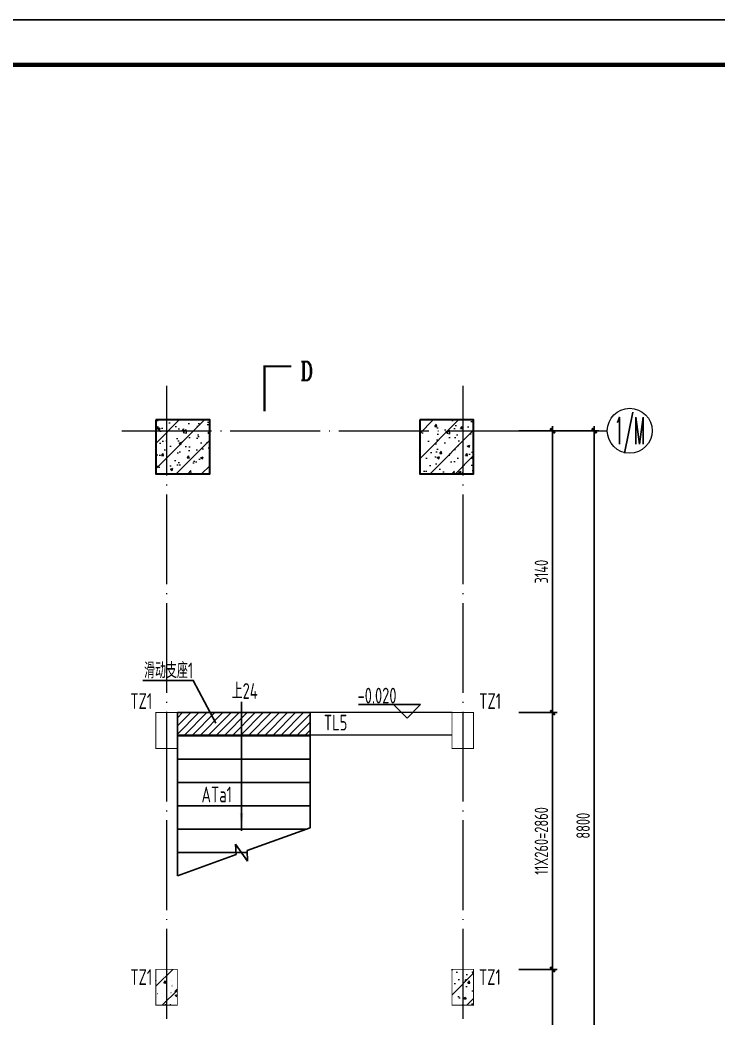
# Model space of a CAD drawing. Extents: x 56246 to 893198, y -950445 to -423535.
# Drawn here: x 375728 to 383505, y -471274 to -460155 of the extents above; entities that cross this region are included whole.
import ezdxf
from ezdxf.enums import TextEntityAlignment as Align

# ---------------------------------------------------------------- set-up
doc = ezdxf.new("R2010")
doc.units = 0
doc.header["$LTSCALE"] = 500
for name, pattern in [('CONTINOUS', [0]), ('DASH', [0.35, 0.25, -0.1]), ('DOTE', [2.42, 2, -0.2, 0.02, -0.2])]:
    doc.linetypes.add(name, pattern=pattern)
for name, color, linetype, lineweight in [('0S-板-上层柱线', 6, 'Continuous', 18), ('0S-柱-线', 50, 'Continuous', 30), ('0S-梁-线', 5, 'Continuous', 18), ('0S-楼梯-文字', 4, 'Continuous', 20), ('0S-轴线', 1, 'DOTE', 13), ('0S-轴线尺寸', 6, 'CONTINOUS', 18), ('0S-轴线编号', 6, 'CONTINOUS', 18), ('上层柱线', 6, 'Continuous', 18)]:
    doc.layers.add(name, color=color, linetype=linetype, lineweight=lineweight)
for name, color, linetype in [('PUB_DIM', 3, 'Continuous'), ('STAIR', 4, 'Continuous'), ('T-TK', 157, 'Continuous'), ('TEXT_LT', 90, 'Continuous'), ('照明平面标注层', 111, 'Continuous')]:
    doc.layers.add(name, color=color, linetype=linetype)
doc.styles.add('_TCH_LABEL', font='COMPLEX', dxfattribs={"bigfont": 'GBCBIG'})
doc.styles.add('TSSD_Axis', font='complex.shx', dxfattribs={"width": 0.7, "bigfont": 'hztxt.shx'})
doc.styles.add('TSSD_DIMENSION', font='tssdeng.shx', dxfattribs={"width": 0.7, "bigfont": 'Hztxt.shx'})
doc.styles.add('TSSD_Rein', font='Tssdeng.shx', dxfattribs={"width": 0.7, "bigfont": 'hztxt.shx'})
doc.dimstyles.new('TSSD_50_50', dxfattribs={"dimtxt": 150, "dimasz": 50, "dimexe": 50, "dimexo": 125, "dimgap": 50, "dimtad": 1, "dimdec": 0, "dimzin": 0, "dimdsep": 46, "dimtxsty": 'TSSD_DIMENSION', "dimblk": 'ARCHTICK', "dimblk1": 'ARCHTICK', "dimblk2": 'ARCHTICK', "dimcen": 0, "dimdle": 50, "dimclrt": 7, "dimadec": 0, "dimazin": 0, "dimtfac": 1, "dimtdec": 0, "dimtix": 1, "dimtmove": 2, "dimatfit": 3, "dimfxl": 1, "dimtolj": 1, "dimtzin": 0, "dimarcsym": 0})
pattern_1 = [(45, (-72179.19, -22206.57), (-141.421356, 141.421356), []), (50, (-72179.19, -22206.57), (286.90407, -25.10085), [30, -330]), (355, (-72179.2, -22206.57), (-55.50053, 300.87685), [24, -264]), (100.4514, (-72155.28, -22208.66), (231.40375, 275.77582), [25.49608, -280.45684]), (46.1842, (-72179.2, -22126.57), (426.89642, -66.2076), [45, -495]), (96.6356, (-72143.6, -22132.1), (373.86508, 389.64715), [38.24412, -420.6852]), (351.1842, (-72179.2, -22126.57), (373.86478, 389.64744), [36, -396]), (21, (-72139.19, -22146.57), (238.76282, -161.04756), [30, -330]), (326, (-72139.2, -22146.57), (97.32613, 290.06002), [24, -264]), (71.4514, (-72119.3, -22159.99), (336.08905, 129.0122), [25.49608, -280.45684]), (37.5, (-72179.19, -22206.57), (4.863942, 133.157542), [2, -260.8, 2, -268, 2, -265]), (7.5, (-72179.19, -22206.57), (105.227815, 157.764685), [2, -152.8, 2, -254.8, 2, -101]), (327.5, (-72268.39, -22206.57), (213.528974, -9.021949), [2, -100, 2, -312, 2, -414]), (317.5, (-72308.39, -22206.57), (233.27447, 40.041993), [2, -130, 2, -207.2, 2, -294])]
pattern_2 = [(45, (60104.12, 4750.44), (-141.421356, 141.421356), []), (50, (60104.12, 4750.44), (286.90407, -25.10085), [30, -330]), (355, (60104.12, 4750.44), (-55.50053, 300.87685), [24, -264]), (100.4514, (60128.03, 4748.35), (231.40375, 275.77582), [25.49608, -280.45684]), (46.1842, (60104.12, 4830.44), (426.89642, -66.2076), [45, -495]), (96.6356, (60139.7, 4824.92), (373.86508, 389.64715), [38.2441, -420.6852]), (351.1842, (60104.1, 4830.44), (373.86478, 389.64744), [36, -396]), (21, (60144.12, 4810.44), (238.76282, -161.04756), [30, -330]), (326, (60144.12, 4810.44), (97.32613, 290.06002), [24, -264]), (71.4514, (60164.01, 4797.02), (336.08905, 129.0122), [25.49608, -280.45684]), (37.5, (60104.12, 4750.44), (4.863942, 133.157542), [2, -260.8, 2, -268, 2, -265]), (7.5, (60104.12, 4750.44), (105.227815, 157.764685), [2, -152.8, 2, -254.8, 2, -101]), (327.5, (60014.92, 4750.44), (213.528974, -9.021949), [2, -100, 2, -312, 2, -414]), (317.5, (59974.92, 4750.44), (233.27447, 40.04199), [2, -130, 2, -207.2, 2, -294])]

# ---------------------------------------------------------------- blocks, each defined once
blk = doc.blocks.new('A0-DWF')
at = {"layer": 'T-TK'}
blk.add_line((0, 0), (118900, 0), dxfattribs=at)
at = {"layer": 'T-TK', "const_width": 100}
blk.add_lwpolyline([(2500, -83100), (117900, -83100), (117900, -1000), (2500, -1000)], close=True, dxfattribs=at)
blk = doc.blocks.new('_ArchTick')
at = {"color": 0, "linetype": 'ByBlock', "const_width": 0.5}
blk.add_lwpolyline([(-0.53, -0.53), (0.53, 0.53)], dxfattribs=at)
blk = doc.blocks.new('*D570')
at = {"layer": '0S-轴线尺寸', "color": 0, "lineweight": -2, "transparency": 16777216}
for p, q in [((381287, -464731), (382177, -464731)), ((382127, -464681), (382127, -473581)), ((381287, -473531), (382177, -473531))]:
    blk.add_line(p, q, dxfattribs=at)
at = {"layer": 'Defpoints', "color": 0, "transparency": 16777216}
for p in [(381162, -464731), (381162, -473531), (382127, -473531)]:
    blk.add_point(p, dxfattribs=at)
at = {"layer": '0S-轴线尺寸', "color": 0, "lineweight": -2, "transparency": 16777216, "xscale": 50, "yscale": 50, "zscale": 50}
for p, rotation in [((382127, -464731), 90), ((382127, -473531), 270)]:
    blk.add_blockref('_ArchTick', p, dxfattribs=dict(at, rotation=rotation))
at = {"layer": '0S-轴线尺寸', "color": 7, "transparency": 16777216, "insert": (382002, -469131), "char_height": 150, "attachment_point": 5, "rotation": 90, "style": 'TSSD_DIMENSION'}
blk.add_mtext('\\A1;8800', dxfattribs=at)
blk = doc.blocks.new('*D573')
at = {"layer": '0S-轴线尺寸', "color": 0, "lineweight": -2, "transparency": 16777216}
for p, q in [((381287, -470731), (381712, -470731)), ((381662, -473581), (381662, -470681)), ((381287, -473531), (381712, -473531))]:
    blk.add_line(p, q, dxfattribs=at)
at = {"layer": 'Defpoints', "color": 0, "transparency": 16777216}
for p in [(381162, -470731), (381662, -470731), (381162, -473531)]:
    blk.add_point(p, dxfattribs=at)
at = {"layer": '0S-轴线尺寸', "color": 0, "lineweight": -2, "transparency": 16777216, "xscale": 50, "yscale": 50, "zscale": 50}
for p, rotation in [((381662, -470731), 90), ((381662, -473531), 270)]:
    blk.add_blockref('_ArchTick', p, dxfattribs=dict(at, rotation=rotation))
at = {"layer": '0S-轴线尺寸', "color": 7, "transparency": 16777216, "insert": (381537, -472131), "char_height": 150, "attachment_point": 5, "rotation": 90, "style": 'TSSD_DIMENSION'}
blk.add_mtext('\\A1;2800', dxfattribs=at)
blk = doc.blocks.new('*D577')
at = {"layer": '0S-轴线尺寸', "color": 0, "lineweight": -2, "transparency": 16777216}
for p, q in [((381287, -464731), (381712, -464731)), ((381662, -467921), (381662, -464681)), ((381287, -467871), (381712, -467871))]:
    blk.add_line(p, q, dxfattribs=at)
at = {"layer": 'Defpoints', "color": 0, "transparency": 16777216}
for p in [(381162, -464731), (381662, -464731), (381162, -467871)]:
    blk.add_point(p, dxfattribs=at)
at = {"layer": '0S-轴线尺寸', "color": 0, "lineweight": -2, "transparency": 16777216, "xscale": 50, "yscale": 50, "zscale": 50}
for p, rotation in [((381662, -464731), 90), ((381662, -467871), 270)]:
    blk.add_blockref('_ArchTick', p, dxfattribs=dict(at, rotation=rotation))
at = {"layer": '0S-轴线尺寸', "color": 7, "transparency": 16777216, "insert": (381537, -466301), "char_height": 150, "attachment_point": 5, "rotation": 90, "style": 'TSSD_DIMENSION'}
blk.add_mtext('\\A1;3140', dxfattribs=at)
blk = doc.blocks.new('*D568')
at = {"layer": '0S-轴线尺寸', "color": 0, "lineweight": -2, "transparency": 16777216}
for p, q in [((381287, -467871), (381712, -467871)), ((381662, -470781), (381662, -467821)), ((381287, -470731), (381712, -470731))]:
    blk.add_line(p, q, dxfattribs=at)
at = {"layer": 'Defpoints', "color": 0, "transparency": 16777216}
for p in [(381162, -467871), (381662, -467871), (381162, -470731)]:
    blk.add_point(p, dxfattribs=at)
at = {"layer": '0S-轴线尺寸', "color": 0, "lineweight": -2, "transparency": 16777216, "xscale": 50, "yscale": 50, "zscale": 50}
for p, rotation in [((381662, -467871), 90), ((381662, -470731), 270)]:
    blk.add_blockref('_ArchTick', p, dxfattribs=dict(at, rotation=rotation))
at = {"layer": '0S-轴线尺寸', "color": 7, "transparency": 16777216, "insert": (381537, -469301), "char_height": 150, "attachment_point": 5, "rotation": 90, "style": 'TSSD_DIMENSION'}
blk.add_mtext('\\A1;11X260=2860', dxfattribs=at)
blk = doc.blocks.new('_ARROW')
blk.add_solid([(0, 0), (-1, 0.1), (-1, -0.1)])
blk = doc.blocks.new('ts_axno')
at = {"color": 0, "linetype": 'ByBlock', "lineweight": -2}
blk.add_circle((0, 0), 0.5, dxfattribs=at)
at = {"color": 0, "linetype": 'ByBlock', "lineweight": -2, "style": 'TSSD_Axis', "width": 0.7}
blk.add_attdef('A', text='', height=0.6, dxfattribs=at).set_placement((0, 0), align=Align.MIDDLE_CENTER)

msp = doc.modelspace()

# ---------------------------------------------------------------- hatches: boundary and pattern name
h = msp.add_hatch()
h.set_pattern_fill('ANSI31', color=256, scale=20)
h.set_pattern_definition([(45, (57688.59, 2270), (-44.9012806, 44.9012806), [])])
h.paths.add_polyline_path([(378961.7198, -468121.0176), (377481.7198, -468121.0176), (377481.7198, -467871.0176), (378961.7198, -467871.0176)])
at = {"layer": '上层柱线'}
h = msp.add_hatch(dxfattribs=at)
h.set_pattern_fill('钢筋混凝土', color=256, scale=40, pattern_type=2)
h.set_pattern_definition(pattern_1)
h.paths.add_polyline_path([(377241.7198, -464611.0176), (377241.7198, -465211.0176), (377841.7198, -465211.0176), (377841.7198, -464611.0176)])
h = msp.add_hatch(dxfattribs=at)
h.set_pattern_fill('钢筋混凝土', color=256, scale=40, pattern_type=2)
h.set_pattern_definition(pattern_1)
h.paths.add_polyline_path([(380181.7198, -464611.0176), (380181.7198, -465211.0176), (380781.7198, -465211.0176), (380781.7198, -464611.0176)])
h = msp.add_hatch(dxfattribs=at)
h.set_pattern_fill('钢筋混凝土', color=256, scale=40, pattern_type=2)
h.set_pattern_definition(pattern_2)
h.paths.add_polyline_path([(377241.7198, -471131.0176), (377481.7198, -471131.0176), (377481.7198, -470731.0176), (377241.7198, -470731.0176)])
h = msp.add_hatch(dxfattribs=at)
h.set_pattern_fill('钢筋混凝土', color=256, scale=40, pattern_type=2)
h.set_pattern_definition(pattern_2)
h.paths.add_polyline_path([(380541.7198, -471131.0176), (380781.7198, -471131.0176), (380781.7198, -470731.0176), (380541.7198, -470731.0176)])

# ---------------------------------------------------------------- linework, layer by layer
at = {"linetype": 'DASH', "ltscale": 0.5}
msp.add_lwpolyline([(378961.7198, -468121.0176), (377481.7198, -468121.0176), (377481.7198, -467871.0176), (378961.7198, -467871.0176)], close=True, dxfattribs=at)
at = {"layer": '0S-板-上层柱线', "const_width": 10}
for points in [[(377241.7198, -467871.0176), (377481.7198, -467871.0176), (377481.7198, -468271.0176), (377241.7198, -468271.0176)], [(380541.7198, -467871.0176), (380781.7198, -467871.0176), (380781.7198, -468271.0176), (380541.7198, -468271.0176)], [(377241.7198, -470731.0176), (377481.7198, -470731.0176), (377481.7198, -471131.0176), (377241.7198, -471131.0176)], [(380541.7198, -470731.0176), (380781.7198, -470731.0176), (380781.7198, -471131.0176), (380541.7198, -471131.0176)]]:
    msp.add_lwpolyline(points, close=True, dxfattribs=at)
at = {"layer": '0S-柱-线'}
for points in [[(377241.7198, -464611.0176), (377241.7198, -465211.0176), (377841.7198, -465211.0176), (377841.7198, -464611.0176)], [(380181.7198, -464611.0176), (380181.7198, -465211.0176), (380781.7198, -465211.0176), (380781.7198, -464611.0176)]]:
    msp.add_lwpolyline(points, close=True, dxfattribs=at)
at = {"layer": '0S-梁-线'}
for p, q in [((380541.7198, -467871.0176), (377481.7198, -467871.0176)), ((380541.7198, -468121.0176), (377481.7198, -468121.0176))]:
    msp.add_line(p, q, dxfattribs=at)
at = {"layer": '0S-楼梯-文字', "const_width": 25}
msp.add_lwpolyline([(378451.843, -464513.7499), (378451.843, -464013.7499), (378751.843, -464013.7499)], dxfattribs=at)
at = {"layer": '0S-轴线'}
for p, q in [((377361.7198, -464231.0176), (377361.7198, -474031.0176)), ((380661.7198, -464231.0176), (380661.7198, -474031.0176)), ((376861.7198, -464731.0176), (381161.7198, -464731.0176))]:
    msp.add_line(p, q, dxfattribs=at)
at = {"layer": '0S-轴线编号'}
msp.add_line((381161.7198, -464731.0176), (382271.3857, -464731.0176), dxfattribs=at)
at = {"layer": 'PUB_DIM'}
for p, q in [((380040.4818, -467782.2566), (379500.4818, -467782.2566)), ((380190.4818, -467782.2566), (379890.4818, -467782.2566)), ((379890.4818, -467782.2566), (380040.4818, -467932.2566)), ((380040.4818, -467932.2566), (380190.4818, -467782.2566))]:
    msp.add_line(p, q, dxfattribs=at)
msp.add_lwpolyline([(378196.7198, -469188.3505), (378196.7198, -467752.416)], dxfattribs=at)
at = {"layer": 'STAIR'}
for p, q in [((378961.7198, -467871.0176), (377481.7198, -467871.0176)), ((377481.7198, -467871.0176), (377481.7198, -469691.0176)), ((378961.7198, -467871.0176), (378961.7198, -469152.8358)), ((378961.7198, -468131.0176), (377481.7198, -468131.0176)), ((378961.7198, -468391.0176), (377481.7198, -468391.0176)), ((378961.7198, -468651.0176), (377481.7198, -468651.0176)), ((378961.7198, -468911.0176), (377481.7198, -468911.0176)), ((378911.7198, -469171.0176), (377481.7198, -469171.0176)), ((378961.7198, -469152.8358), (378257.8063, -469408.8043)), ((378258.7113, -469431.0176), (377481.7198, -469431.0176)), ((378130.9342, -469337.8926), (378135.6332, -469453.2309)), ((378262.5053, -469524.1426), (378130.9342, -469337.8926)), ((378257.8063, -469408.8043), (378262.5053, -469524.1426)), ((378135.6332, -469453.2309), (377481.7198, -469691.0176))]:
    msp.add_line(p, q, dxfattribs=at)
at = {"layer": 'TEXT_LT'}
msp.add_lwpolyline([(377911.7282, -467989.3396), (377658.4561, -467512.5239), (377098.0774, -467512.5239)], dxfattribs=at)
at = {"layer": '上层柱线'}
for points in [[(377241.7198, -464611.0176), (377241.7198, -465211.0176), (377841.7198, -465211.0176), (377841.7198, -464611.0176)], [(380181.7198, -464611.0176), (380181.7198, -465211.0176), (380781.7198, -465211.0176), (380781.7198, -464611.0176)]]:
    msp.add_lwpolyline(points, close=True, dxfattribs=at)

# ---------------------------------------------------------------- block references
at = {"layer": '0S-轴线编号'}
ref = msp.add_blockref('ts_axno', (382521.3857, -464731.0176), dxfattribs=dict(at, xscale=500, yscale=500, zscale=500))
ref.add_attrib('18', '1/M', dxfattribs={"height": 300, "style": 'TSSD_Axis', "width": 0.4}).set_placement((382521.3857, -464731.0176), align=Align.MIDDLE_CENTER)
at = {"layer": 'PUB_DIM', "xscale": 200, "yscale": 200, "zscale": 200, "rotation": 270}
msp.add_blockref('_ARROW', (378196.7198, -469188.3505), dxfattribs=at)
at = {"layer": '照明平面标注层', "xscale": 0.5, "yscale": 0.5, "zscale": 0.5}
msp.add_blockref('A0-DWF', (368313.4361, -460154.8059), dxfattribs=at)

# ---------------------------------------------------------------- texts
at = {"layer": '0S-楼梯-文字'}
for s, height, style, width, p in [('D', 212.5, '_TCH_LABEL', 0.705882, (378850.5278, -464172.6785)), ('上24', 175, 'TSSD_Rein', 0.7, (378086.503, -467717.7932)), ('TZ1', 175, 'TSSD_Rein', 0.7, (376957.8108, -467830.4957)), ('TZ1', 175, 'TSSD_Rein', 0.7, (380844.6986, -467830.4957)), ('TL5', 175, 'TSSD_Rein', 0.7, (379114.1294, -468069.8121)), ('TZ1', 175, 'TSSD_Rein', 0.7, (376958.0057, -470905.0954)), ('TZ1', 175, 'TSSD_Rein', 0.7, (380841.3837, -470905.0954))]:
    msp.add_text(s, height=height, dxfattribs=dict(at, style=style, width=width)).set_placement(p)
at = {"layer": '0S-楼梯-文字', "style": 'TSSD_Rein', "width": 0.7}
msp.add_text('-0.020', height=175, dxfattribs=at).set_placement((379706.3794, -467681.4043), align=Align.MIDDLE)
at = {"layer": 'TEXT_LT', "style": 'TSSD_Rein', "width": 0.7}
msp.add_text('滑动支座1', height=175, rotation=0.00000003, dxfattribs=at).set_placement((377109.8267, -467488.7168, 33.9))
msp.add_text('ATa1', height=175, dxfattribs=at).set_placement((377750.7304, -468871.0058))

# ---------------------------------------------------------------- dimensions: what is measured, and where the dimension line sits
at = {"layer": '0S-轴线尺寸'}
dim = msp.add_linear_dim(base=(382127.2012, -473531.0176), p1=(381161.7198, -464731.0176), p2=(381161.7198, -473531.0176), angle=270, dimstyle='TSSD_50_50', dxfattribs=at)
dim.commit()
dim.dimension.update_dxf_attribs({"geometry": '*D570', "text_midpoint": (382002.2012, -469131.0176)})
for p1, p2, picture, middle in [((381161.7198, -467871.0176), (381161.7198, -464731.0176), '*D577', (381536.7198, -466301.0176)), ((381161.7198, -473531.0176), (381161.7198, -470731.0176), '*D573', (381536.7198, -472131.0176))]:
    dim = msp.add_aligned_dim(p1=p1, p2=p2, distance=-500, dimstyle='TSSD_50_50', dxfattribs=at)
    dim.commit()
    dim.dimension.update_dxf_attribs({"geometry": picture, "text_midpoint": middle})
dim = msp.add_aligned_dim(p1=(381161.7198, -470731.0176), p2=(381161.7198, -467871.0176), distance=-500, text='11X260=<>', dimstyle='TSSD_50_50', dxfattribs=at)
dim.commit()
dim.dimension.update_dxf_attribs({"geometry": '*D568', "text_midpoint": (381536.7198, -469301.0176)})

doc.saveas('drawing.dxf')
